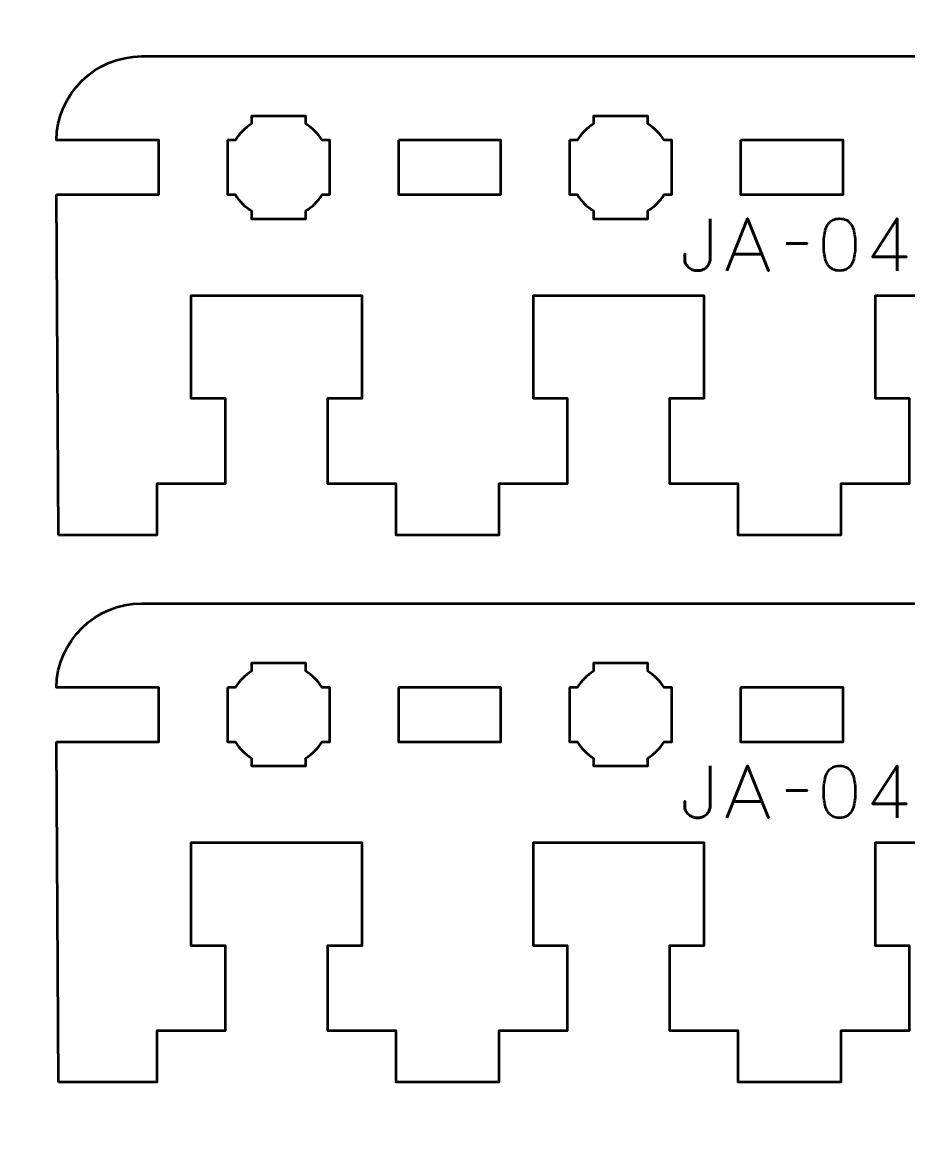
# Model space of a CAD drawing. Header units: centimetres. Extents: x -21 to 0, y -29.7 to 0.
# Drawn here: x -10.5 to -5.31, y -22.87 to -16.4 of the extents above; entities that cross this region are included whole.
import ezdxf

# ---------------------------------------------------------------- set-up
doc = ezdxf.new("R2010")
doc.units = ezdxf.units.CM
doc.header["$MEASUREMENT"] = 0
doc.layers.add('Layer 1', color=7, linetype='Continuous')

msp = doc.modelspace()

# ---------------------------------------------------------------- linework, layer by layer
at = {"layer": 'Layer 1', "color": 1, "lineweight": 53}
msp.add_open_spline([(-21.00003, -29.19995), (-21.00003, -29.19995), (-21.00003, -3.49992), (-21.00003, -3.49992), (-21.00003, -3.49992), (-21.00003, -3.41709), (-20.93286, -3.34992), (-20.85003, -3.34992), (-20.85003, -3.34992), (-20.7672, -3.34992), (-20.70003, -3.28275), (-20.70003, -3.19992), (-20.70003, -3.19992), (-20.70003, -3.11709), (-20.7672, -3.04992), (-20.85003, -3.04992), (-20.85003, -3.04992), (-20.93286, -3.04992), (-21.00003, -2.98275), (-21.00003, -2.89992), (-21.00003, -2.89992), (-21.00003, -2.81709), (-20.93286, -2.74992), (-20.85003, -2.74992), (-20.85003, -2.74992), (-20.7672, -2.74992), (-20.70003, -2.68275), (-20.70003, -2.59992), (-20.70003, -2.59992), (-20.70003, -2.51709), (-20.7672, -2.44992), (-20.85003, -2.44992), (-20.85003, -2.44992), (-20.93286, -2.44992), (-21.00003, -2.38275), (-21.00003, -2.29992), (-21.00003, -2.29992), (-21.00003, -2.21709), (-20.93286, -2.14992), (-20.85003, -2.14992), (-20.85003, -2.14992), (-20.7672, -2.14992), (-20.70003, -2.08275), (-20.70003, -1.99992), (-20.70003, -1.99992), (-20.70003, -1.91709), (-20.7672, -1.84992), (-20.85003, -1.84992), (-20.85003, -1.84992), (-20.93286, -1.84992), (-21.00003, -1.78275), (-21.00003, -1.69992), (-21.00003, -1.69992), (-21.00003, -1.61709), (-20.93286, -1.54992), (-20.85003, -1.54992), (-20.85003, -1.54992), (-20.7672, -1.54992), (-20.70003, -1.48275), (-20.70003, -1.39992), (-20.70003, -1.39992), (-20.70003, -1.31709), (-20.7672, -1.24992), (-20.85003, -1.24992), (-20.85003, -1.24992), (-20.93286, -1.24992), (-21.00003, -1.18275), (-21.00003, -1.09992), (-21.00003, -1.09992), (-21.00003, -1.09992), (-21.00003, -0.49992), (-21.00003, -0.49992), (-21.00003, -0.49992), (-21.00003, -0.22295), (-20.77694, 0.00004), (-20.49994, 0.00004), (-20.49994, 0.00004), (-20.49994, 0.00004), (-0.50008, 0.00004), (-0.50008, 0.00004), (-0.50008, 0.00004), (-0.22294, 0.00004), (0.00002, -0.22295), (0.00002, -0.49992), (0.00002, -0.49992), (0.00002, -0.49992), (0.00002, -29.19995), (0.00002, -29.19995), (0.00002, -29.19995), (0.00002, -29.47695), (-0.22294, -29.70004), (-0.50008, -29.70004), (-0.50008, -29.70004), (-0.50008, -29.70004), (-20.49994, -29.70004), (-20.49994, -29.70004), (-20.49994, -29.70004), (-20.77694, -29.70004), (-21.00003, -29.47695), (-21.00003, -29.19995)], degree=3, knots=[0, 0, 0, 0, 0.04, 0.04, 0.04, 0.04, 0.08, 0.08, 0.08, 0.08, 0.12, 0.12, 0.12, 0.12, 0.16, 0.16, 0.16, 0.16, 0.2, 0.2, 0.2, 0.2, 0.24, 0.24, 0.24, 0.24, 0.28, 0.28, 0.28, 0.28, 0.32, 0.32, 0.32, 0.32, 0.36, 0.36, 0.36, 0.36, 0.4, 0.4, 0.4, 0.4, 0.44, 0.44, 0.44, 0.44, 0.48, 0.48, 0.48, 0.48, 0.52, 0.52, 0.52, 0.52, 0.56, 0.56, 0.56, 0.56, 0.6, 0.6, 0.6, 0.6, 0.64, 0.64, 0.64, 0.64, 0.68, 0.68, 0.68, 0.68, 0.72, 0.72, 0.72, 0.72, 0.76, 0.76, 0.76, 0.76, 0.8, 0.8, 0.8, 0.8, 0.84, 0.84, 0.84, 0.84, 0.88, 0.88, 0.88, 0.88, 0.92, 0.92, 0.92, 0.92, 0.96, 0.96, 0.96, 0.96, 1, 1, 1, 1], dxfattribs=at)
at = {"layer": 'Layer 1', "lineweight": 53}
for points, knots in [([(-10.29808, -17.40875), (-10.29808, -17.40875), (-9.70001, -17.40875), (-9.70001, -17.40875), (-9.70001, -17.40875), (-9.70001, -17.40875), (-9.70001, -17.09125), (-9.70001, -17.09125), (-9.70001, -17.09125), (-9.70001, -17.09125), (-10.2999, -17.09125), (-10.2999, -17.09125), (-10.2999, -17.09125), (-10.29523, -16.8192), (-10.07317, -16.6), (-9.80001, -16.6)], [0, 0, 0, 0, 0.25, 0.25, 0.25, 0.25, 0.5, 0.5, 0.5, 0.5, 0.75, 0.75, 0.75, 0.75, 1, 1, 1, 1]), ([(-9.30001, -17.09125), (-9.30001, -17.09125), (-9.25457, -17.09125), (-9.25457, -17.09125), (-9.25457, -17.09125), (-9.23034, -17.05249), (-9.19751, -17.01967), (-9.15876, -16.99544), (-9.15876, -16.99544), (-9.15876, -16.99544), (-9.15876, -16.95), (-9.15876, -16.95), (-9.15876, -16.95), (-9.15876, -16.95), (-9.00001, -16.95), (-9.00001, -16.95), (-9.00001, -16.95), (-9.00001, -16.95), (-8.84126, -16.95), (-8.84126, -16.95), (-8.84126, -16.95), (-8.84126, -16.95), (-8.84126, -16.99544), (-8.84126, -16.99544), (-8.84126, -16.99544), (-8.80251, -17.01967), (-8.76968, -17.05249), (-8.74545, -17.09125), (-8.74545, -17.09125), (-8.74545, -17.09125), (-8.70001, -17.09125), (-8.70001, -17.09125), (-8.70001, -17.09125), (-8.70001, -17.09125), (-8.70001, -17.25), (-8.70001, -17.25), (-8.70001, -17.25), (-8.70001, -17.25), (-8.70001, -17.40875), (-8.70001, -17.40875), (-8.70001, -17.40875), (-8.70001, -17.40875), (-8.74545, -17.40875), (-8.74545, -17.40875), (-8.74545, -17.40875), (-8.76968, -17.44751), (-8.80251, -17.48033), (-8.84126, -17.50456), (-8.84126, -17.50456), (-8.84126, -17.50456), (-8.84126, -17.55), (-8.84126, -17.55), (-8.84126, -17.55), (-8.84126, -17.55), (-9.00001, -17.55), (-9.00001, -17.55), (-9.00001, -17.55), (-9.00001, -17.55), (-9.15876, -17.55), (-9.15876, -17.55), (-9.15876, -17.55), (-9.15876, -17.55), (-9.15876, -17.50456), (-9.15876, -17.50456), (-9.15876, -17.50456), (-9.19751, -17.48033), (-9.23034, -17.44751), (-9.25457, -17.40875), (-9.25457, -17.40875), (-9.25457, -17.40875), (-9.30001, -17.40875), (-9.30001, -17.40875), (-9.30001, -17.40875), (-9.30001, -17.40875), (-9.30001, -17.25), (-9.30001, -17.25), (-9.30001, -17.25), (-9.30001, -17.25), (-9.30001, -17.09125), (-9.30001, -17.09125)], [0, 0, 0, 0, 0.05, 0.05, 0.05, 0.05, 0.1, 0.1, 0.1, 0.1, 0.15, 0.15, 0.15, 0.15, 0.2, 0.2, 0.2, 0.2, 0.25, 0.25, 0.25, 0.25, 0.3, 0.3, 0.3, 0.3, 0.35, 0.35, 0.35, 0.35, 0.4, 0.4, 0.4, 0.4, 0.45, 0.45, 0.45, 0.45, 0.5, 0.5, 0.5, 0.5, 0.55, 0.55, 0.55, 0.55, 0.6, 0.6, 0.6, 0.6, 0.65, 0.65, 0.65, 0.65, 0.7, 0.7, 0.7, 0.7, 0.75, 0.75, 0.75, 0.75, 0.8, 0.8, 0.8, 0.8, 0.85, 0.85, 0.85, 0.85, 0.9, 0.9, 0.9, 0.9, 0.95, 0.95, 0.95, 0.95, 1, 1, 1, 1]), ([(-7.30001, -17.09125), (-7.30001, -17.09125), (-7.25457, -17.09125), (-7.25457, -17.09125), (-7.25457, -17.09125), (-7.23034, -17.05249), (-7.19751, -17.01967), (-7.15876, -16.99544), (-7.15876, -16.99544), (-7.15876, -16.99544), (-7.15876, -16.95), (-7.15876, -16.95), (-7.15876, -16.95), (-7.15876, -16.95), (-7.00001, -16.95), (-7.00001, -16.95), (-7.00001, -16.95), (-7.00001, -16.95), (-6.84126, -16.95), (-6.84126, -16.95), (-6.84126, -16.95), (-6.84126, -16.95), (-6.84126, -16.99544), (-6.84126, -16.99544), (-6.84126, -16.99544), (-6.80251, -17.01967), (-6.76968, -17.05249), (-6.74545, -17.09125), (-6.74545, -17.09125), (-6.74545, -17.09125), (-6.70001, -17.09125), (-6.70001, -17.09125), (-6.70001, -17.09125), (-6.70001, -17.09125), (-6.70001, -17.25), (-6.70001, -17.25), (-6.70001, -17.25), (-6.70001, -17.25), (-6.70001, -17.40875), (-6.70001, -17.40875), (-6.70001, -17.40875), (-6.70001, -17.40875), (-6.74545, -17.40875), (-6.74545, -17.40875), (-6.74545, -17.40875), (-6.76968, -17.44751), (-6.80251, -17.48033), (-6.84126, -17.50456), (-6.84126, -17.50456), (-6.84126, -17.50456), (-6.84126, -17.55), (-6.84126, -17.55), (-6.84126, -17.55), (-6.84126, -17.55), (-7.00001, -17.55), (-7.00001, -17.55), (-7.00001, -17.55), (-7.00001, -17.55), (-7.15876, -17.55), (-7.15876, -17.55), (-7.15876, -17.55), (-7.15876, -17.55), (-7.15876, -17.50456), (-7.15876, -17.50456), (-7.15876, -17.50456), (-7.19751, -17.48033), (-7.23034, -17.44751), (-7.25457, -17.40875), (-7.25457, -17.40875), (-7.25457, -17.40875), (-7.30001, -17.40875), (-7.30001, -17.40875), (-7.30001, -17.40875), (-7.30001, -17.40875), (-7.30001, -17.25), (-7.30001, -17.25), (-7.30001, -17.25), (-7.30001, -17.25), (-7.30001, -17.09125), (-7.30001, -17.09125)], [0, 0, 0, 0, 0.05, 0.05, 0.05, 0.05, 0.1, 0.1, 0.1, 0.1, 0.15, 0.15, 0.15, 0.15, 0.2, 0.2, 0.2, 0.2, 0.25, 0.25, 0.25, 0.25, 0.3, 0.3, 0.3, 0.3, 0.35, 0.35, 0.35, 0.35, 0.4, 0.4, 0.4, 0.4, 0.45, 0.45, 0.45, 0.45, 0.5, 0.5, 0.5, 0.5, 0.55, 0.55, 0.55, 0.55, 0.6, 0.6, 0.6, 0.6, 0.65, 0.65, 0.65, 0.65, 0.7, 0.7, 0.7, 0.7, 0.75, 0.75, 0.75, 0.75, 0.8, 0.8, 0.8, 0.8, 0.85, 0.85, 0.85, 0.85, 0.9, 0.9, 0.9, 0.9, 0.95, 0.95, 0.95, 0.95, 1, 1, 1, 1]), ([(-8.30001, -17.09125), (-8.30001, -17.09125), (-7.70001, -17.09125), (-7.70001, -17.09125), (-7.70001, -17.09125), (-7.70001, -17.09125), (-7.70001, -17.40875), (-7.70001, -17.40875), (-7.70001, -17.40875), (-7.70001, -17.40875), (-8.30001, -17.40875), (-8.30001, -17.40875), (-8.30001, -17.40875), (-8.30001, -17.40875), (-8.30001, -17.09125), (-8.30001, -17.09125)], [0, 0, 0, 0, 0.25, 0.25, 0.25, 0.25, 0.5, 0.5, 0.5, 0.5, 0.75, 0.75, 0.75, 0.75, 1, 1, 1, 1]), ([(-6.30001, -17.09125), (-6.30001, -17.09125), (-5.70002, -17.09125), (-5.70002, -17.09125), (-5.70002, -17.09125), (-5.70002, -17.09125), (-5.70002, -17.40875), (-5.70002, -17.40875), (-5.70002, -17.40875), (-5.70002, -17.40875), (-6.30001, -17.40875), (-6.30001, -17.40875), (-6.30001, -17.40875), (-6.30001, -17.40875), (-6.30001, -17.09125), (-6.30001, -17.09125)], [0, 0, 0, 0, 0.25, 0.25, 0.25, 0.25, 0.5, 0.5, 0.5, 0.5, 0.75, 0.75, 0.75, 0.75, 1, 1, 1, 1]), ([(-1.70002, -19.4), (-1.70002, -19.4), (-2.31252, -19.4), (-2.31252, -19.4), (-2.31252, -19.4), (-2.31252, -19.4), (-2.31252, -19.1), (-2.31252, -19.1), (-2.31252, -19.1), (-3.23021, -19.10001), (-1.9031, -19.09999), (-2.71252, -19.10001), (-2.71252, -19.10001), (-2.71252, -19.10001), (-2.71252, -18.6), (-2.71252, -18.6), (-2.71252, -18.6), (-2.71252, -18.6), (-2.51252, -18.59999), (-2.51252, -18.59999), (-2.51252, -18.59999), (-2.51252, -18.59999), (-2.51252, -18), (-2.51252, -18), (-2.51252, -18), (-2.89585, -18), (-3.12919, -18), (-3.51252, -18), (-3.51252, -18), (-3.51252, -18), (-3.51252, -18.59999), (-3.51252, -18.59999), (-3.51252, -18.59999), (-3.51252, -18.59999), (-3.31252, -18.6), (-3.31252, -18.6), (-3.31252, -18.6), (-3.31252, -18.6), (-3.31252, -19.1), (-3.31252, -19.1), (-3.31252, -19.1), (-3.31252, -19.1), (-3.71252, -19.1), (-3.71252, -19.1), (-3.71252, -19.1), (-3.71252, -19.1), (-3.71252, -19.4), (-3.71252, -19.4), (-3.71252, -19.4), (-3.71252, -19.4), (-4.31252, -19.4), (-4.31252, -19.4), (-4.31252, -19.4), (-4.31252, -19.4), (-4.31252, -19.1), (-4.31252, -19.1), (-4.31252, -19.1), (-4.31252, -19.1), (-4.71252, -19.1), (-4.71252, -19.1), (-4.71252, -19.1), (-4.71252, -19.1), (-4.71252, -18.6), (-4.71252, -18.6), (-4.71252, -18.6), (-4.71252, -18.6), (-4.51252, -18.59999), (-4.51252, -18.59999), (-4.51252, -18.59999), (-4.51252, -18.59999), (-4.51252, -18), (-4.51252, -18), (-4.51252, -18), (-4.89585, -18), (-5.12919, -18), (-5.51252, -18), (-5.51252, -18), (-5.51252, -18), (-5.51252, -18.59999), (-5.51252, -18.59999), (-5.51252, -18.59999), (-5.51252, -18.59999), (-5.31252, -18.6), (-5.31252, -18.6), (-5.31252, -18.6), (-5.31252, -18.6), (-5.31252, -19.10001), (-5.31252, -19.10001), (-5.31252, -19.10001), (-5.31252, -19.10001), (-5.71252, -19.1), (-5.71252, -19.1), (-5.71252, -19.1), (-5.71252, -19.1), (-5.71252, -19.4), (-5.71252, -19.4), (-5.71252, -19.4), (-5.71252, -19.4), (-6.31251, -19.4), (-6.31251, -19.4), (-6.31251, -19.4), (-6.31251, -19.4), (-6.31251, -19.1), (-6.31251, -19.1), (-6.31251, -19.1), (-6.31251, -19.1), (-6.71251, -19.1), (-6.71251, -19.1), (-6.71251, -19.1), (-6.71251, -19.1), (-6.71251, -18.6), (-6.71251, -18.6), (-6.71251, -18.6), (-6.71251, -18.6), (-6.51251, -18.59999), (-6.51251, -18.59999), (-6.51251, -18.59999), (-6.51251, -18.59999), (-6.51251, -18), (-6.51251, -18), (-6.51251, -18), (-6.89584, -18), (-7.12918, -18), (-7.51251, -18), (-7.51251, -18), (-7.51251, -18), (-7.51251, -18.59999), (-7.51251, -18.59999), (-7.51251, -18.59999), (-7.51251, -18.59999), (-7.31251, -18.6), (-7.31251, -18.6), (-7.31251, -18.6), (-7.31251, -18.6), (-7.31251, -19.10001), (-7.31251, -19.10001), (-7.31251, -19.10001), (-7.31251, -19.10001), (-7.71251, -19.1), (-7.71251, -19.1), (-7.71251, -19.1), (-7.71251, -19.1), (-7.71251, -19.4), (-7.71251, -19.4), (-7.71251, -19.4), (-7.71251, -19.4), (-8.31251, -19.4), (-8.31251, -19.4), (-8.31251, -19.4), (-8.31251, -19.4), (-8.31251, -19.1), (-8.31251, -19.1), (-8.31251, -19.1), (-8.31251, -19.1), (-8.71251, -19.1), (-8.71251, -19.1), (-8.71251, -19.1), (-8.71251, -19.1), (-8.71251, -18.6), (-8.71251, -18.6), (-8.71251, -18.6), (-8.71251, -18.6), (-8.51251, -18.59999), (-8.51251, -18.59999), (-8.51251, -18.59999), (-8.51251, -18.59999), (-8.51251, -18), (-8.51251, -18), (-8.51251, -18), (-8.89584, -18), (-9.12918, -18), (-9.51251, -18), (-9.51251, -18), (-9.51251, -18), (-9.51251, -18.59999), (-9.51251, -18.59999), (-9.51251, -18.59999), (-9.51251, -18.59999), (-9.31251, -18.6), (-9.31251, -18.6), (-9.31251, -18.6), (-9.31251, -18.6), (-9.31251, -19.10001), (-9.31251, -19.10001), (-9.31251, -19.10001), (-9.31251, -19.10001), (-9.71251, -19.1), (-9.71251, -19.1), (-9.71251, -19.1), (-9.71251, -19.1), (-9.71251, -19.4), (-9.71251, -19.4), (-9.71251, -19.4), (-9.71251, -19.4), (-10.28751, -19.4), (-10.28751, -19.4)], [0, 0, 0, 0, 0.0204082, 0.0204082, 0.0204082, 0.0204082, 0.0408163, 0.0408163, 0.0408163, 0.0408163, 0.0612245, 0.0612245, 0.0612245, 0.0612245, 0.0816327, 0.0816327, 0.0816327, 0.0816327, 0.1020408, 0.1020408, 0.1020408, 0.1020408, 0.122449, 0.122449, 0.122449, 0.122449, 0.1428571, 0.1428571, 0.1428571, 0.1428571, 0.1632653, 0.1632653, 0.1632653, 0.1632653, 0.1836735, 0.1836735, 0.1836735, 0.1836735, 0.2040816, 0.2040816, 0.2040816, 0.2040816, 0.2244898, 0.2244898, 0.2244898, 0.2244898, 0.244898, 0.244898, 0.244898, 0.244898, 0.2653061, 0.2653061, 0.2653061, 0.2653061, 0.2857143, 0.2857143, 0.2857143, 0.2857143, 0.3061224, 0.3061224, 0.3061224, 0.3061224, 0.3265306, 0.3265306, 0.3265306, 0.3265306, 0.3469388, 0.3469388, 0.3469388, 0.3469388, 0.3673469, 0.3673469, 0.3673469, 0.3673469, 0.3877551, 0.3877551, 0.3877551, 0.3877551, 0.4081633, 0.4081633, 0.4081633, 0.4081633, 0.4285714, 0.4285714, 0.4285714, 0.4285714, 0.4489796, 0.4489796, 0.4489796, 0.4489796, 0.4693878, 0.4693878, 0.4693878, 0.4693878, 0.4897959, 0.4897959, 0.4897959, 0.4897959, 0.5102041, 0.5102041, 0.5102041, 0.5102041, 0.5306122, 0.5306122, 0.5306122, 0.5306122, 0.5510204, 0.5510204, 0.5510204, 0.5510204, 0.5714286, 0.5714286, 0.5714286, 0.5714286, 0.5918367, 0.5918367, 0.5918367, 0.5918367, 0.6122449, 0.6122449, 0.6122449, 0.6122449, 0.6326531, 0.6326531, 0.6326531, 0.6326531, 0.6530612, 0.6530612, 0.6530612, 0.6530612, 0.6734694, 0.6734694, 0.6734694, 0.6734694, 0.6938776, 0.6938776, 0.6938776, 0.6938776, 0.7142857, 0.7142857, 0.7142857, 0.7142857, 0.7346939, 0.7346939, 0.7346939, 0.7346939, 0.755102, 0.755102, 0.755102, 0.755102, 0.7755102, 0.7755102, 0.7755102, 0.7755102, 0.7959184, 0.7959184, 0.7959184, 0.7959184, 0.8163265, 0.8163265, 0.8163265, 0.8163265, 0.8367347, 0.8367347, 0.8367347, 0.8367347, 0.8571429, 0.8571429, 0.8571429, 0.8571429, 0.877551, 0.877551, 0.877551, 0.877551, 0.8979592, 0.8979592, 0.8979592, 0.8979592, 0.9183673, 0.9183673, 0.9183673, 0.9183673, 0.9387755, 0.9387755, 0.9387755, 0.9387755, 0.9591837, 0.9591837, 0.9591837, 0.9591837, 0.9795918, 0.9795918, 0.9795918, 0.9795918, 1, 1, 1, 1]), ([(-10.29808, -20.60875), (-10.29808, -20.60875), (-9.70001, -20.60875), (-9.70001, -20.60875), (-9.70001, -20.60875), (-9.70001, -20.60875), (-9.70001, -20.29125), (-9.70001, -20.29125), (-9.70001, -20.29125), (-9.70001, -20.29125), (-10.2999, -20.29125), (-10.2999, -20.29125), (-10.2999, -20.29125), (-10.29523, -20.0192), (-10.07317, -19.8), (-9.80001, -19.8)], [0, 0, 0, 0, 0.25, 0.25, 0.25, 0.25, 0.5, 0.5, 0.5, 0.5, 0.75, 0.75, 0.75, 0.75, 1, 1, 1, 1]), ([(-9.30001, -20.29125), (-9.30001, -20.29125), (-9.25457, -20.29125), (-9.25457, -20.29125), (-9.25457, -20.29125), (-9.23034, -20.25249), (-9.19751, -20.21967), (-9.15876, -20.19544), (-9.15876, -20.19544), (-9.15876, -20.19544), (-9.15876, -20.15), (-9.15876, -20.15), (-9.15876, -20.15), (-9.15876, -20.15), (-9.00001, -20.15), (-9.00001, -20.15), (-9.00001, -20.15), (-9.00001, -20.15), (-8.84126, -20.15), (-8.84126, -20.15), (-8.84126, -20.15), (-8.84126, -20.15), (-8.84126, -20.19544), (-8.84126, -20.19544), (-8.84126, -20.19544), (-8.80251, -20.21967), (-8.76968, -20.25249), (-8.74545, -20.29125), (-8.74545, -20.29125), (-8.74545, -20.29125), (-8.70001, -20.29125), (-8.70001, -20.29125), (-8.70001, -20.29125), (-8.70001, -20.29125), (-8.70001, -20.45), (-8.70001, -20.45), (-8.70001, -20.45), (-8.70001, -20.45), (-8.70001, -20.60875), (-8.70001, -20.60875), (-8.70001, -20.60875), (-8.70001, -20.60875), (-8.74545, -20.60875), (-8.74545, -20.60875), (-8.74545, -20.60875), (-8.76968, -20.64751), (-8.80251, -20.68033), (-8.84126, -20.70456), (-8.84126, -20.70456), (-8.84126, -20.70456), (-8.84126, -20.75), (-8.84126, -20.75), (-8.84126, -20.75), (-8.84126, -20.75), (-9.00001, -20.75), (-9.00001, -20.75), (-9.00001, -20.75), (-9.00001, -20.75), (-9.15876, -20.75), (-9.15876, -20.75), (-9.15876, -20.75), (-9.15876, -20.75), (-9.15876, -20.70456), (-9.15876, -20.70456), (-9.15876, -20.70456), (-9.19751, -20.68033), (-9.23034, -20.64751), (-9.25457, -20.60875), (-9.25457, -20.60875), (-9.25457, -20.60875), (-9.30001, -20.60875), (-9.30001, -20.60875), (-9.30001, -20.60875), (-9.30001, -20.60875), (-9.30001, -20.45), (-9.30001, -20.45), (-9.30001, -20.45), (-9.30001, -20.45), (-9.30001, -20.29125), (-9.30001, -20.29125)], [0, 0, 0, 0, 0.05, 0.05, 0.05, 0.05, 0.1, 0.1, 0.1, 0.1, 0.15, 0.15, 0.15, 0.15, 0.2, 0.2, 0.2, 0.2, 0.25, 0.25, 0.25, 0.25, 0.3, 0.3, 0.3, 0.3, 0.35, 0.35, 0.35, 0.35, 0.4, 0.4, 0.4, 0.4, 0.45, 0.45, 0.45, 0.45, 0.5, 0.5, 0.5, 0.5, 0.55, 0.55, 0.55, 0.55, 0.6, 0.6, 0.6, 0.6, 0.65, 0.65, 0.65, 0.65, 0.7, 0.7, 0.7, 0.7, 0.75, 0.75, 0.75, 0.75, 0.8, 0.8, 0.8, 0.8, 0.85, 0.85, 0.85, 0.85, 0.9, 0.9, 0.9, 0.9, 0.95, 0.95, 0.95, 0.95, 1, 1, 1, 1]), ([(-7.30001, -20.29125), (-7.30001, -20.29125), (-7.25457, -20.29125), (-7.25457, -20.29125), (-7.25457, -20.29125), (-7.23034, -20.25249), (-7.19751, -20.21967), (-7.15876, -20.19544), (-7.15876, -20.19544), (-7.15876, -20.19544), (-7.15876, -20.15), (-7.15876, -20.15), (-7.15876, -20.15), (-7.15876, -20.15), (-7.00001, -20.15), (-7.00001, -20.15), (-7.00001, -20.15), (-7.00001, -20.15), (-6.84126, -20.15), (-6.84126, -20.15), (-6.84126, -20.15), (-6.84126, -20.15), (-6.84126, -20.19544), (-6.84126, -20.19544), (-6.84126, -20.19544), (-6.80251, -20.21967), (-6.76968, -20.25249), (-6.74545, -20.29125), (-6.74545, -20.29125), (-6.74545, -20.29125), (-6.70001, -20.29125), (-6.70001, -20.29125), (-6.70001, -20.29125), (-6.70001, -20.29125), (-6.70001, -20.45), (-6.70001, -20.45), (-6.70001, -20.45), (-6.70001, -20.45), (-6.70001, -20.60875), (-6.70001, -20.60875), (-6.70001, -20.60875), (-6.70001, -20.60875), (-6.74545, -20.60875), (-6.74545, -20.60875), (-6.74545, -20.60875), (-6.76968, -20.64751), (-6.80251, -20.68033), (-6.84126, -20.70456), (-6.84126, -20.70456), (-6.84126, -20.70456), (-6.84126, -20.75), (-6.84126, -20.75), (-6.84126, -20.75), (-6.84126, -20.75), (-7.00001, -20.75), (-7.00001, -20.75), (-7.00001, -20.75), (-7.00001, -20.75), (-7.15876, -20.75), (-7.15876, -20.75), (-7.15876, -20.75), (-7.15876, -20.75), (-7.15876, -20.70456), (-7.15876, -20.70456), (-7.15876, -20.70456), (-7.19751, -20.68033), (-7.23034, -20.64751), (-7.25457, -20.60875), (-7.25457, -20.60875), (-7.25457, -20.60875), (-7.30001, -20.60875), (-7.30001, -20.60875), (-7.30001, -20.60875), (-7.30001, -20.60875), (-7.30001, -20.45), (-7.30001, -20.45), (-7.30001, -20.45), (-7.30001, -20.45), (-7.30001, -20.29125), (-7.30001, -20.29125)], [0, 0, 0, 0, 0.05, 0.05, 0.05, 0.05, 0.1, 0.1, 0.1, 0.1, 0.15, 0.15, 0.15, 0.15, 0.2, 0.2, 0.2, 0.2, 0.25, 0.25, 0.25, 0.25, 0.3, 0.3, 0.3, 0.3, 0.35, 0.35, 0.35, 0.35, 0.4, 0.4, 0.4, 0.4, 0.45, 0.45, 0.45, 0.45, 0.5, 0.5, 0.5, 0.5, 0.55, 0.55, 0.55, 0.55, 0.6, 0.6, 0.6, 0.6, 0.65, 0.65, 0.65, 0.65, 0.7, 0.7, 0.7, 0.7, 0.75, 0.75, 0.75, 0.75, 0.8, 0.8, 0.8, 0.8, 0.85, 0.85, 0.85, 0.85, 0.9, 0.9, 0.9, 0.9, 0.95, 0.95, 0.95, 0.95, 1, 1, 1, 1]), ([(-8.30001, -20.29125), (-8.30001, -20.29125), (-7.70001, -20.29125), (-7.70001, -20.29125), (-7.70001, -20.29125), (-7.70001, -20.29125), (-7.70001, -20.60875), (-7.70001, -20.60875), (-7.70001, -20.60875), (-7.70001, -20.60875), (-8.30001, -20.60875), (-8.30001, -20.60875), (-8.30001, -20.60875), (-8.30001, -20.60875), (-8.30001, -20.29125), (-8.30001, -20.29125)], [0, 0, 0, 0, 0.25, 0.25, 0.25, 0.25, 0.5, 0.5, 0.5, 0.5, 0.75, 0.75, 0.75, 0.75, 1, 1, 1, 1]), ([(-6.30001, -20.29125), (-6.30001, -20.29125), (-5.70002, -20.29125), (-5.70002, -20.29125), (-5.70002, -20.29125), (-5.70002, -20.29125), (-5.70002, -20.60875), (-5.70002, -20.60875), (-5.70002, -20.60875), (-5.70002, -20.60875), (-6.30001, -20.60875), (-6.30001, -20.60875), (-6.30001, -20.60875), (-6.30001, -20.60875), (-6.30001, -20.29125), (-6.30001, -20.29125)], [0, 0, 0, 0, 0.25, 0.25, 0.25, 0.25, 0.5, 0.5, 0.5, 0.5, 0.75, 0.75, 0.75, 0.75, 1, 1, 1, 1]), ([(-1.70002, -22.6), (-1.70002, -22.6), (-2.31252, -22.6), (-2.31252, -22.6), (-2.31252, -22.6), (-2.31252, -22.6), (-2.31252, -22.3), (-2.31252, -22.3), (-2.31252, -22.3), (-3.23021, -22.30001), (-1.9031, -22.29999), (-2.71252, -22.30001), (-2.71252, -22.30001), (-2.71252, -22.30001), (-2.71252, -21.8), (-2.71252, -21.8), (-2.71252, -21.8), (-2.71252, -21.8), (-2.51252, -21.79999), (-2.51252, -21.79999), (-2.51252, -21.79999), (-2.51252, -21.79999), (-2.51252, -21.2), (-2.51252, -21.2), (-2.51252, -21.2), (-2.89585, -21.2), (-3.12919, -21.2), (-3.51252, -21.2), (-3.51252, -21.2), (-3.51252, -21.2), (-3.51252, -21.79999), (-3.51252, -21.79999), (-3.51252, -21.79999), (-3.51252, -21.79999), (-3.31252, -21.8), (-3.31252, -21.8), (-3.31252, -21.8), (-3.31252, -21.8), (-3.31252, -22.3), (-3.31252, -22.3), (-3.31252, -22.3), (-3.31252, -22.3), (-3.71252, -22.3), (-3.71252, -22.3), (-3.71252, -22.3), (-3.71252, -22.3), (-3.71252, -22.6), (-3.71252, -22.6), (-3.71252, -22.6), (-3.71252, -22.6), (-4.31252, -22.6), (-4.31252, -22.6), (-4.31252, -22.6), (-4.31252, -22.6), (-4.31252, -22.3), (-4.31252, -22.3), (-4.31252, -22.3), (-4.31252, -22.3), (-4.71252, -22.3), (-4.71252, -22.3), (-4.71252, -22.3), (-4.71252, -22.3), (-4.71252, -21.8), (-4.71252, -21.8), (-4.71252, -21.8), (-4.71252, -21.8), (-4.51252, -21.79999), (-4.51252, -21.79999), (-4.51252, -21.79999), (-4.51252, -21.79999), (-4.51252, -21.2), (-4.51252, -21.2), (-4.51252, -21.2), (-4.89585, -21.2), (-5.12919, -21.2), (-5.51252, -21.2), (-5.51252, -21.2), (-5.51252, -21.2), (-5.51252, -21.79999), (-5.51252, -21.79999), (-5.51252, -21.79999), (-5.51252, -21.79999), (-5.31252, -21.8), (-5.31252, -21.8), (-5.31252, -21.8), (-5.31252, -21.8), (-5.31252, -22.30001), (-5.31252, -22.30001), (-5.31252, -22.30001), (-5.31252, -22.30001), (-5.71252, -22.3), (-5.71252, -22.3), (-5.71252, -22.3), (-5.71252, -22.3), (-5.71252, -22.6), (-5.71252, -22.6), (-5.71252, -22.6), (-5.71252, -22.6), (-6.31251, -22.6), (-6.31251, -22.6), (-6.31251, -22.6), (-6.31251, -22.6), (-6.31251, -22.3), (-6.31251, -22.3), (-6.31251, -22.3), (-6.31251, -22.3), (-6.71251, -22.3), (-6.71251, -22.3), (-6.71251, -22.3), (-6.71251, -22.3), (-6.71251, -21.8), (-6.71251, -21.8), (-6.71251, -21.8), (-6.71251, -21.8), (-6.51251, -21.79999), (-6.51251, -21.79999), (-6.51251, -21.79999), (-6.51251, -21.79999), (-6.51251, -21.2), (-6.51251, -21.2), (-6.51251, -21.2), (-6.89584, -21.2), (-7.12918, -21.2), (-7.51251, -21.2), (-7.51251, -21.2), (-7.51251, -21.2), (-7.51251, -21.79999), (-7.51251, -21.79999), (-7.51251, -21.79999), (-7.51251, -21.79999), (-7.31251, -21.8), (-7.31251, -21.8), (-7.31251, -21.8), (-7.31251, -21.8), (-7.31251, -22.30001), (-7.31251, -22.30001), (-7.31251, -22.30001), (-7.31251, -22.30001), (-7.71251, -22.3), (-7.71251, -22.3), (-7.71251, -22.3), (-7.71251, -22.3), (-7.71251, -22.6), (-7.71251, -22.6), (-7.71251, -22.6), (-7.71251, -22.6), (-8.31251, -22.6), (-8.31251, -22.6), (-8.31251, -22.6), (-8.31251, -22.6), (-8.31251, -22.3), (-8.31251, -22.3), (-8.31251, -22.3), (-8.31251, -22.3), (-8.71251, -22.3), (-8.71251, -22.3), (-8.71251, -22.3), (-8.71251, -22.3), (-8.71251, -21.8), (-8.71251, -21.8), (-8.71251, -21.8), (-8.71251, -21.8), (-8.51251, -21.79999), (-8.51251, -21.79999), (-8.51251, -21.79999), (-8.51251, -21.79999), (-8.51251, -21.2), (-8.51251, -21.2), (-8.51251, -21.2), (-8.89584, -21.2), (-9.12918, -21.2), (-9.51251, -21.2), (-9.51251, -21.2), (-9.51251, -21.2), (-9.51251, -21.79999), (-9.51251, -21.79999), (-9.51251, -21.79999), (-9.51251, -21.79999), (-9.31251, -21.8), (-9.31251, -21.8), (-9.31251, -21.8), (-9.31251, -21.8), (-9.31251, -22.30001), (-9.31251, -22.30001), (-9.31251, -22.30001), (-9.31251, -22.30001), (-9.71251, -22.3), (-9.71251, -22.3), (-9.71251, -22.3), (-9.71251, -22.3), (-9.71251, -22.6), (-9.71251, -22.6), (-9.71251, -22.6), (-9.71251, -22.6), (-10.28751, -22.6), (-10.28751, -22.6)], [0, 0, 0, 0, 0.0204082, 0.0204082, 0.0204082, 0.0204082, 0.0408163, 0.0408163, 0.0408163, 0.0408163, 0.0612245, 0.0612245, 0.0612245, 0.0612245, 0.0816327, 0.0816327, 0.0816327, 0.0816327, 0.1020408, 0.1020408, 0.1020408, 0.1020408, 0.122449, 0.122449, 0.122449, 0.122449, 0.1428571, 0.1428571, 0.1428571, 0.1428571, 0.1632653, 0.1632653, 0.1632653, 0.1632653, 0.1836735, 0.1836735, 0.1836735, 0.1836735, 0.2040816, 0.2040816, 0.2040816, 0.2040816, 0.2244898, 0.2244898, 0.2244898, 0.2244898, 0.244898, 0.244898, 0.244898, 0.244898, 0.2653061, 0.2653061, 0.2653061, 0.2653061, 0.2857143, 0.2857143, 0.2857143, 0.2857143, 0.3061224, 0.3061224, 0.3061224, 0.3061224, 0.3265306, 0.3265306, 0.3265306, 0.3265306, 0.3469388, 0.3469388, 0.3469388, 0.3469388, 0.3673469, 0.3673469, 0.3673469, 0.3673469, 0.3877551, 0.3877551, 0.3877551, 0.3877551, 0.4081633, 0.4081633, 0.4081633, 0.4081633, 0.4285714, 0.4285714, 0.4285714, 0.4285714, 0.4489796, 0.4489796, 0.4489796, 0.4489796, 0.4693878, 0.4693878, 0.4693878, 0.4693878, 0.4897959, 0.4897959, 0.4897959, 0.4897959, 0.5102041, 0.5102041, 0.5102041, 0.5102041, 0.5306122, 0.5306122, 0.5306122, 0.5306122, 0.5510204, 0.5510204, 0.5510204, 0.5510204, 0.5714286, 0.5714286, 0.5714286, 0.5714286, 0.5918367, 0.5918367, 0.5918367, 0.5918367, 0.6122449, 0.6122449, 0.6122449, 0.6122449, 0.6326531, 0.6326531, 0.6326531, 0.6326531, 0.6530612, 0.6530612, 0.6530612, 0.6530612, 0.6734694, 0.6734694, 0.6734694, 0.6734694, 0.6938776, 0.6938776, 0.6938776, 0.6938776, 0.7142857, 0.7142857, 0.7142857, 0.7142857, 0.7346939, 0.7346939, 0.7346939, 0.7346939, 0.755102, 0.755102, 0.755102, 0.755102, 0.7755102, 0.7755102, 0.7755102, 0.7755102, 0.7959184, 0.7959184, 0.7959184, 0.7959184, 0.8163265, 0.8163265, 0.8163265, 0.8163265, 0.8367347, 0.8367347, 0.8367347, 0.8367347, 0.8571429, 0.8571429, 0.8571429, 0.8571429, 0.877551, 0.877551, 0.877551, 0.877551, 0.8979592, 0.8979592, 0.8979592, 0.8979592, 0.9183673, 0.9183673, 0.9183673, 0.9183673, 0.9387755, 0.9387755, 0.9387755, 0.9387755, 0.9591837, 0.9591837, 0.9591837, 0.9591837, 0.9795918, 0.9795918, 0.9795918, 0.9795918, 1, 1, 1, 1])]:
    msp.add_open_spline(points, degree=3, knots=knots, dxfattribs=at)
at = {"layer": 'Layer 1', "color": 114, "lineweight": 53}
for points in [[(-9.80001, -16.6), (-9.80001, -16.6), (-2.20002, -16.6), (-2.20002, -16.6)], [(-10.28751, -19.4), (-10.28751, -19.4), (-10.29808, -17.40875), (-10.29808, -17.40875)], [(-9.80001, -19.8), (-9.80001, -19.8), (-2.20002, -19.8), (-2.20002, -19.8)], [(-10.28751, -22.6), (-10.28751, -22.6), (-10.29808, -20.60875), (-10.29808, -20.60875)]]:
    msp.add_open_spline(points, degree=3, dxfattribs=at)
at = {"layer": 'Layer 1', "color": 5, "lineweight": 53}
for points, knots in [([(-6.4769, -17.55035), (-6.4769, -17.55035), (-6.47732, -17.78742), (-6.47732, -17.78742), (-6.47732, -17.78742), (-6.47732, -17.79511), (-6.47895, -17.80287), (-6.48205, -17.81056), (-6.48205, -17.81056), (-6.48523, -17.81832), (-6.48988, -17.82538), (-6.49602, -17.83187), (-6.49602, -17.83187), (-6.50223, -17.83829), (-6.50978, -17.84351), (-6.51874, -17.84739), (-6.51874, -17.84739), (-6.52777, -17.85134), (-6.53807, -17.85332), (-6.54971, -17.85346), (-6.54971, -17.85346), (-6.56136, -17.85346), (-6.57187, -17.85155), (-6.58118, -17.84781), (-6.58118, -17.84781), (-6.5905, -17.844), (-6.59847, -17.83892), (-6.60503, -17.8325), (-6.60503, -17.8325), (-6.61166, -17.82608), (-6.61667, -17.81903), (-6.6202, -17.81119), (-6.6202, -17.81119), (-6.62373, -17.80336), (-6.62549, -17.79546), (-6.62549, -17.78742), (-6.62549, -17.78742), (-6.62549, -17.78742), (-6.62549, -17.75609), (-6.62549, -17.75609), (-6.62549, -17.75609), (-6.62549, -17.75609), (-6.62549, -17.78742), (-6.62549, -17.78742), (-6.62549, -17.78742), (-6.62549, -17.79546), (-6.62373, -17.80336), (-6.6202, -17.81119), (-6.6202, -17.81119), (-6.61667, -17.81903), (-6.61166, -17.82608), (-6.60503, -17.8325), (-6.60503, -17.8325), (-6.59847, -17.83892), (-6.5905, -17.844), (-6.58118, -17.84781), (-6.58118, -17.84781), (-6.57187, -17.85155), (-6.56136, -17.85346), (-6.54971, -17.85346), (-6.54971, -17.85346), (-6.53807, -17.85332), (-6.52777, -17.85134), (-6.51874, -17.84739), (-6.51874, -17.84739), (-6.50978, -17.84351), (-6.50223, -17.83829), (-6.49602, -17.83187), (-6.49602, -17.83187), (-6.48988, -17.82538), (-6.48523, -17.81832), (-6.48205, -17.81056), (-6.48205, -17.81056), (-6.47895, -17.80287), (-6.47732, -17.79511), (-6.47732, -17.78742), (-6.47732, -17.78742), (-6.47732, -17.78742), (-6.4769, -17.55035), (-6.4769, -17.55035)], [0, 0, 0, 0, 0.05, 0.05, 0.05, 0.05, 0.1, 0.1, 0.1, 0.1, 0.15, 0.15, 0.15, 0.15, 0.2, 0.2, 0.2, 0.2, 0.25, 0.25, 0.25, 0.25, 0.3, 0.3, 0.3, 0.3, 0.35, 0.35, 0.35, 0.35, 0.4, 0.4, 0.4, 0.4, 0.45, 0.45, 0.45, 0.45, 0.5, 0.5, 0.5, 0.5, 0.55, 0.55, 0.55, 0.55, 0.6, 0.6, 0.6, 0.6, 0.65, 0.65, 0.65, 0.65, 0.7, 0.7, 0.7, 0.7, 0.75, 0.75, 0.75, 0.75, 0.8, 0.8, 0.8, 0.8, 0.85, 0.85, 0.85, 0.85, 0.9, 0.9, 0.9, 0.9, 0.95, 0.95, 0.95, 0.95, 1, 1, 1, 1]), ([(-6.37869, -17.85388), (-6.37869, -17.85388), (-6.25762, -17.54866), (-6.25762, -17.54866), (-6.25762, -17.54866), (-6.25762, -17.54866), (-6.13612, -17.85388), (-6.13612, -17.85388), (-6.13612, -17.85388), (-6.13612, -17.85388), (-6.25762, -17.54866), (-6.25762, -17.54866), (-6.25762, -17.54866), (-6.25762, -17.54866), (-6.37869, -17.85388), (-6.37869, -17.85388)], [0, 0, 0, 0, 0.25, 0.25, 0.25, 0.25, 0.5, 0.5, 0.5, 0.5, 0.75, 0.75, 0.75, 0.75, 1, 1, 1, 1]), ([(-5.72041, -17.85388), (-5.7056, -17.85381), (-5.69283, -17.8512), (-5.68217, -17.84612), (-5.68217, -17.84612), (-5.67159, -17.84104), (-5.66277, -17.83377), (-5.65572, -17.82453), (-5.65572, -17.82453), (-5.64873, -17.81522), (-5.64323, -17.80421), (-5.63914, -17.79151), (-5.63914, -17.79151), (-5.63511, -17.77881), (-5.63222, -17.76491), (-5.6306, -17.74967), (-5.6306, -17.74967), (-5.6289, -17.73443), (-5.62806, -17.71841), (-5.62813, -17.70148), (-5.62813, -17.70148), (-5.62806, -17.68462), (-5.6289, -17.6686), (-5.6306, -17.65343), (-5.6306, -17.65343), (-5.63222, -17.63826), (-5.63511, -17.62429), (-5.63914, -17.61159), (-5.63914, -17.61159), (-5.64323, -17.59896), (-5.64873, -17.58796), (-5.65572, -17.57857), (-5.65572, -17.57857), (-5.66277, -17.56926), (-5.67159, -17.56199), (-5.68217, -17.55691), (-5.68217, -17.55691), (-5.69283, -17.55176), (-5.7056, -17.54915), (-5.72041, -17.54908), (-5.72041, -17.54908), (-5.73523, -17.54915), (-5.748, -17.55176), (-5.75866, -17.55691), (-5.75866, -17.55691), (-5.76924, -17.56199), (-5.77806, -17.56926), (-5.78511, -17.57857), (-5.78511, -17.57857), (-5.7921, -17.58796), (-5.7976, -17.59896), (-5.80169, -17.61159), (-5.80169, -17.61159), (-5.80572, -17.62429), (-5.80861, -17.63826), (-5.81023, -17.65343), (-5.81023, -17.65343), (-5.81192, -17.6686), (-5.81277, -17.68462), (-5.8127, -17.70148), (-5.8127, -17.70148), (-5.81277, -17.71841), (-5.81192, -17.73443), (-5.81023, -17.74967), (-5.81023, -17.74967), (-5.80861, -17.76491), (-5.80572, -17.77881), (-5.80169, -17.79151), (-5.80169, -17.79151), (-5.7976, -17.80421), (-5.7921, -17.81522), (-5.78511, -17.82453), (-5.78511, -17.82453), (-5.77806, -17.83377), (-5.76924, -17.84104), (-5.75866, -17.84612), (-5.75866, -17.84612), (-5.748, -17.8512), (-5.73523, -17.85381), (-5.72041, -17.85388)], [0, 0, 0, 0, 0.05, 0.05, 0.05, 0.05, 0.1, 0.1, 0.1, 0.1, 0.15, 0.15, 0.15, 0.15, 0.2, 0.2, 0.2, 0.2, 0.25, 0.25, 0.25, 0.25, 0.3, 0.3, 0.3, 0.3, 0.35, 0.35, 0.35, 0.35, 0.4, 0.4, 0.4, 0.4, 0.45, 0.45, 0.45, 0.45, 0.5, 0.5, 0.5, 0.5, 0.55, 0.55, 0.55, 0.55, 0.6, 0.6, 0.6, 0.6, 0.65, 0.65, 0.65, 0.65, 0.7, 0.7, 0.7, 0.7, 0.75, 0.75, 0.75, 0.75, 0.8, 0.8, 0.8, 0.8, 0.85, 0.85, 0.85, 0.85, 0.9, 0.9, 0.9, 0.9, 0.95, 0.95, 0.95, 0.95, 1, 1, 1, 1]), ([(-5.72041, -17.85388), (-5.7056, -17.85381), (-5.69283, -17.8512), (-5.68217, -17.84612), (-5.68217, -17.84612), (-5.67159, -17.84104), (-5.66277, -17.83377), (-5.65572, -17.82453), (-5.65572, -17.82453), (-5.64873, -17.81522), (-5.64323, -17.80421), (-5.63914, -17.79151), (-5.63914, -17.79151), (-5.63511, -17.77881), (-5.63222, -17.76491), (-5.6306, -17.74967), (-5.6306, -17.74967), (-5.6289, -17.73443), (-5.62806, -17.71841), (-5.62813, -17.70148), (-5.62813, -17.70148), (-5.62806, -17.68462), (-5.6289, -17.6686), (-5.6306, -17.65343), (-5.6306, -17.65343), (-5.63222, -17.63826), (-5.63511, -17.62429), (-5.63914, -17.61159), (-5.63914, -17.61159), (-5.64323, -17.59896), (-5.64873, -17.58796), (-5.65572, -17.57857), (-5.65572, -17.57857), (-5.66277, -17.56926), (-5.67159, -17.56199), (-5.68217, -17.55691), (-5.68217, -17.55691), (-5.69283, -17.55176), (-5.7056, -17.54915), (-5.72041, -17.54908), (-5.72041, -17.54908), (-5.73523, -17.54915), (-5.748, -17.55176), (-5.75866, -17.55691), (-5.75866, -17.55691), (-5.76924, -17.56199), (-5.77806, -17.56926), (-5.78511, -17.57857), (-5.78511, -17.57857), (-5.7921, -17.58796), (-5.7976, -17.59896), (-5.80169, -17.61159), (-5.80169, -17.61159), (-5.80572, -17.62429), (-5.80861, -17.63826), (-5.81023, -17.65343), (-5.81023, -17.65343), (-5.81192, -17.6686), (-5.81277, -17.68462), (-5.8127, -17.70148), (-5.8127, -17.70148), (-5.81277, -17.71841), (-5.81192, -17.73443), (-5.81023, -17.74967), (-5.81023, -17.74967), (-5.80861, -17.76491), (-5.80572, -17.77881), (-5.80169, -17.79151), (-5.80169, -17.79151), (-5.7976, -17.80421), (-5.7921, -17.81522), (-5.78511, -17.82453), (-5.78511, -17.82453), (-5.77806, -17.83377), (-5.76924, -17.84104), (-5.75866, -17.84612), (-5.75866, -17.84612), (-5.748, -17.8512), (-5.73523, -17.85381), (-5.72041, -17.85388)], [0, 0, 0, 0, 0.05, 0.05, 0.05, 0.05, 0.1, 0.1, 0.1, 0.1, 0.15, 0.15, 0.15, 0.15, 0.2, 0.2, 0.2, 0.2, 0.25, 0.25, 0.25, 0.25, 0.3, 0.3, 0.3, 0.3, 0.35, 0.35, 0.35, 0.35, 0.4, 0.4, 0.4, 0.4, 0.45, 0.45, 0.45, 0.45, 0.5, 0.5, 0.5, 0.5, 0.55, 0.55, 0.55, 0.55, 0.6, 0.6, 0.6, 0.6, 0.65, 0.65, 0.65, 0.65, 0.7, 0.7, 0.7, 0.7, 0.75, 0.75, 0.75, 0.75, 0.8, 0.8, 0.8, 0.8, 0.85, 0.85, 0.85, 0.85, 0.9, 0.9, 0.9, 0.9, 0.95, 0.95, 0.95, 0.95, 1, 1, 1, 1]), ([(-5.38387, -17.85388), (-5.38387, -17.85388), (-5.38387, -17.54866), (-5.38387, -17.54866), (-5.38387, -17.54866), (-5.38387, -17.54866), (-5.5278, -17.7726), (-5.5278, -17.7726), (-5.5278, -17.7726), (-5.5278, -17.7726), (-5.32968, -17.7726), (-5.32968, -17.7726), (-5.32968, -17.7726), (-5.32968, -17.7726), (-5.5278, -17.7726), (-5.5278, -17.7726), (-5.5278, -17.7726), (-5.5278, -17.7726), (-5.38387, -17.54866), (-5.38387, -17.54866), (-5.38387, -17.54866), (-5.38387, -17.54866), (-5.38387, -17.85388), (-5.38387, -17.85388)], [0, 0, 0, 0, 0.1666667, 0.1666667, 0.1666667, 0.1666667, 0.3333333, 0.3333333, 0.3333333, 0.3333333, 0.5, 0.5, 0.5, 0.5, 0.6666667, 0.6666667, 0.6666667, 0.6666667, 0.8333333, 0.8333333, 0.8333333, 0.8333333, 1, 1, 1, 1]), ([(-6.03283, -17.69428), (-6.03283, -17.69428), (-5.90964, -17.69428), (-5.90964, -17.69428), (-5.90964, -17.69428), (-5.90964, -17.69428), (-6.03283, -17.69428), (-6.03283, -17.69428)], [0, 0, 0, 0, 0.5, 0.5, 0.5, 0.5, 1, 1, 1, 1]), ([(-6.34059, -17.75778), (-6.34059, -17.75778), (-6.17465, -17.75778), (-6.17465, -17.75778), (-6.17465, -17.75778), (-6.17465, -17.75778), (-6.34059, -17.75778), (-6.34059, -17.75778)], [0, 0, 0, 0, 0.5, 0.5, 0.5, 0.5, 1, 1, 1, 1]), ([(-6.4769, -20.75035), (-6.4769, -20.75035), (-6.47732, -20.98742), (-6.47732, -20.98742), (-6.47732, -20.98742), (-6.47732, -20.99511), (-6.47895, -21.00287), (-6.48205, -21.01056), (-6.48205, -21.01056), (-6.48523, -21.01832), (-6.48988, -21.02538), (-6.49602, -21.03187), (-6.49602, -21.03187), (-6.50223, -21.03829), (-6.50978, -21.04351), (-6.51874, -21.04739), (-6.51874, -21.04739), (-6.52777, -21.05134), (-6.53807, -21.05332), (-6.54971, -21.05346), (-6.54971, -21.05346), (-6.56136, -21.05346), (-6.57187, -21.05155), (-6.58118, -21.04781), (-6.58118, -21.04781), (-6.5905, -21.044), (-6.59847, -21.03892), (-6.60503, -21.0325), (-6.60503, -21.0325), (-6.61166, -21.02608), (-6.61667, -21.01903), (-6.6202, -21.01119), (-6.6202, -21.01119), (-6.62373, -21.00336), (-6.62549, -20.99546), (-6.62549, -20.98742), (-6.62549, -20.98742), (-6.62549, -20.98742), (-6.62549, -20.95609), (-6.62549, -20.95609), (-6.62549, -20.95609), (-6.62549, -20.95609), (-6.62549, -20.98742), (-6.62549, -20.98742), (-6.62549, -20.98742), (-6.62549, -20.99546), (-6.62373, -21.00336), (-6.6202, -21.01119), (-6.6202, -21.01119), (-6.61667, -21.01903), (-6.61166, -21.02608), (-6.60503, -21.0325), (-6.60503, -21.0325), (-6.59847, -21.03892), (-6.5905, -21.044), (-6.58118, -21.04781), (-6.58118, -21.04781), (-6.57187, -21.05155), (-6.56136, -21.05346), (-6.54971, -21.05346), (-6.54971, -21.05346), (-6.53807, -21.05332), (-6.52777, -21.05134), (-6.51874, -21.04739), (-6.51874, -21.04739), (-6.50978, -21.04351), (-6.50223, -21.03829), (-6.49602, -21.03187), (-6.49602, -21.03187), (-6.48988, -21.02538), (-6.48523, -21.01832), (-6.48205, -21.01056), (-6.48205, -21.01056), (-6.47895, -21.00287), (-6.47732, -20.99511), (-6.47732, -20.98742), (-6.47732, -20.98742), (-6.47732, -20.98742), (-6.4769, -20.75035), (-6.4769, -20.75035)], [0, 0, 0, 0, 0.05, 0.05, 0.05, 0.05, 0.1, 0.1, 0.1, 0.1, 0.15, 0.15, 0.15, 0.15, 0.2, 0.2, 0.2, 0.2, 0.25, 0.25, 0.25, 0.25, 0.3, 0.3, 0.3, 0.3, 0.35, 0.35, 0.35, 0.35, 0.4, 0.4, 0.4, 0.4, 0.45, 0.45, 0.45, 0.45, 0.5, 0.5, 0.5, 0.5, 0.55, 0.55, 0.55, 0.55, 0.6, 0.6, 0.6, 0.6, 0.65, 0.65, 0.65, 0.65, 0.7, 0.7, 0.7, 0.7, 0.75, 0.75, 0.75, 0.75, 0.8, 0.8, 0.8, 0.8, 0.85, 0.85, 0.85, 0.85, 0.9, 0.9, 0.9, 0.9, 0.95, 0.95, 0.95, 0.95, 1, 1, 1, 1]), ([(-6.37869, -21.05388), (-6.37869, -21.05388), (-6.25762, -20.74866), (-6.25762, -20.74866), (-6.25762, -20.74866), (-6.25762, -20.74866), (-6.13612, -21.05388), (-6.13612, -21.05388), (-6.13612, -21.05388), (-6.13612, -21.05388), (-6.25762, -20.74866), (-6.25762, -20.74866), (-6.25762, -20.74866), (-6.25762, -20.74866), (-6.37869, -21.05388), (-6.37869, -21.05388)], [0, 0, 0, 0, 0.25, 0.25, 0.25, 0.25, 0.5, 0.5, 0.5, 0.5, 0.75, 0.75, 0.75, 0.75, 1, 1, 1, 1]), ([(-5.72041, -21.05388), (-5.7056, -21.05381), (-5.69283, -21.0512), (-5.68217, -21.04612), (-5.68217, -21.04612), (-5.67159, -21.04104), (-5.66277, -21.03377), (-5.65572, -21.02453), (-5.65572, -21.02453), (-5.64873, -21.01522), (-5.64323, -21.00421), (-5.63914, -20.99151), (-5.63914, -20.99151), (-5.63511, -20.97881), (-5.63222, -20.96491), (-5.6306, -20.94967), (-5.6306, -20.94967), (-5.6289, -20.93443), (-5.62806, -20.91841), (-5.62813, -20.90148), (-5.62813, -20.90148), (-5.62806, -20.88462), (-5.6289, -20.8686), (-5.6306, -20.85343), (-5.6306, -20.85343), (-5.63222, -20.83826), (-5.63511, -20.82429), (-5.63914, -20.81159), (-5.63914, -20.81159), (-5.64323, -20.79896), (-5.64873, -20.78796), (-5.65572, -20.77857), (-5.65572, -20.77857), (-5.66277, -20.76926), (-5.67159, -20.76199), (-5.68217, -20.75691), (-5.68217, -20.75691), (-5.69283, -20.75176), (-5.7056, -20.74915), (-5.72041, -20.74908), (-5.72041, -20.74908), (-5.73523, -20.74915), (-5.748, -20.75176), (-5.75866, -20.75691), (-5.75866, -20.75691), (-5.76924, -20.76199), (-5.77806, -20.76926), (-5.78511, -20.77857), (-5.78511, -20.77857), (-5.7921, -20.78796), (-5.7976, -20.79896), (-5.80169, -20.81159), (-5.80169, -20.81159), (-5.80572, -20.82429), (-5.80861, -20.83826), (-5.81023, -20.85343), (-5.81023, -20.85343), (-5.81192, -20.8686), (-5.81277, -20.88462), (-5.8127, -20.90148), (-5.8127, -20.90148), (-5.81277, -20.91841), (-5.81192, -20.93443), (-5.81023, -20.94967), (-5.81023, -20.94967), (-5.80861, -20.96491), (-5.80572, -20.97881), (-5.80169, -20.99151), (-5.80169, -20.99151), (-5.7976, -21.00421), (-5.7921, -21.01522), (-5.78511, -21.02453), (-5.78511, -21.02453), (-5.77806, -21.03377), (-5.76924, -21.04104), (-5.75866, -21.04612), (-5.75866, -21.04612), (-5.748, -21.0512), (-5.73523, -21.05381), (-5.72041, -21.05388)], [0, 0, 0, 0, 0.05, 0.05, 0.05, 0.05, 0.1, 0.1, 0.1, 0.1, 0.15, 0.15, 0.15, 0.15, 0.2, 0.2, 0.2, 0.2, 0.25, 0.25, 0.25, 0.25, 0.3, 0.3, 0.3, 0.3, 0.35, 0.35, 0.35, 0.35, 0.4, 0.4, 0.4, 0.4, 0.45, 0.45, 0.45, 0.45, 0.5, 0.5, 0.5, 0.5, 0.55, 0.55, 0.55, 0.55, 0.6, 0.6, 0.6, 0.6, 0.65, 0.65, 0.65, 0.65, 0.7, 0.7, 0.7, 0.7, 0.75, 0.75, 0.75, 0.75, 0.8, 0.8, 0.8, 0.8, 0.85, 0.85, 0.85, 0.85, 0.9, 0.9, 0.9, 0.9, 0.95, 0.95, 0.95, 0.95, 1, 1, 1, 1]), ([(-5.72041, -21.05388), (-5.7056, -21.05381), (-5.69283, -21.0512), (-5.68217, -21.04612), (-5.68217, -21.04612), (-5.67159, -21.04104), (-5.66277, -21.03377), (-5.65572, -21.02453), (-5.65572, -21.02453), (-5.64873, -21.01522), (-5.64323, -21.00421), (-5.63914, -20.99151), (-5.63914, -20.99151), (-5.63511, -20.97881), (-5.63222, -20.96491), (-5.6306, -20.94967), (-5.6306, -20.94967), (-5.6289, -20.93443), (-5.62806, -20.91841), (-5.62813, -20.90148), (-5.62813, -20.90148), (-5.62806, -20.88462), (-5.6289, -20.8686), (-5.6306, -20.85343), (-5.6306, -20.85343), (-5.63222, -20.83826), (-5.63511, -20.82429), (-5.63914, -20.81159), (-5.63914, -20.81159), (-5.64323, -20.79896), (-5.64873, -20.78796), (-5.65572, -20.77857), (-5.65572, -20.77857), (-5.66277, -20.76926), (-5.67159, -20.76199), (-5.68217, -20.75691), (-5.68217, -20.75691), (-5.69283, -20.75176), (-5.7056, -20.74915), (-5.72041, -20.74908), (-5.72041, -20.74908), (-5.73523, -20.74915), (-5.748, -20.75176), (-5.75866, -20.75691), (-5.75866, -20.75691), (-5.76924, -20.76199), (-5.77806, -20.76926), (-5.78511, -20.77857), (-5.78511, -20.77857), (-5.7921, -20.78796), (-5.7976, -20.79896), (-5.80169, -20.81159), (-5.80169, -20.81159), (-5.80572, -20.82429), (-5.80861, -20.83826), (-5.81023, -20.85343), (-5.81023, -20.85343), (-5.81192, -20.8686), (-5.81277, -20.88462), (-5.8127, -20.90148), (-5.8127, -20.90148), (-5.81277, -20.91841), (-5.81192, -20.93443), (-5.81023, -20.94967), (-5.81023, -20.94967), (-5.80861, -20.96491), (-5.80572, -20.97881), (-5.80169, -20.99151), (-5.80169, -20.99151), (-5.7976, -21.00421), (-5.7921, -21.01522), (-5.78511, -21.02453), (-5.78511, -21.02453), (-5.77806, -21.03377), (-5.76924, -21.04104), (-5.75866, -21.04612), (-5.75866, -21.04612), (-5.748, -21.0512), (-5.73523, -21.05381), (-5.72041, -21.05388)], [0, 0, 0, 0, 0.05, 0.05, 0.05, 0.05, 0.1, 0.1, 0.1, 0.1, 0.15, 0.15, 0.15, 0.15, 0.2, 0.2, 0.2, 0.2, 0.25, 0.25, 0.25, 0.25, 0.3, 0.3, 0.3, 0.3, 0.35, 0.35, 0.35, 0.35, 0.4, 0.4, 0.4, 0.4, 0.45, 0.45, 0.45, 0.45, 0.5, 0.5, 0.5, 0.5, 0.55, 0.55, 0.55, 0.55, 0.6, 0.6, 0.6, 0.6, 0.65, 0.65, 0.65, 0.65, 0.7, 0.7, 0.7, 0.7, 0.75, 0.75, 0.75, 0.75, 0.8, 0.8, 0.8, 0.8, 0.85, 0.85, 0.85, 0.85, 0.9, 0.9, 0.9, 0.9, 0.95, 0.95, 0.95, 0.95, 1, 1, 1, 1]), ([(-5.38387, -21.05388), (-5.38387, -21.05388), (-5.38387, -20.74866), (-5.38387, -20.74866), (-5.38387, -20.74866), (-5.38387, -20.74866), (-5.5278, -20.9726), (-5.5278, -20.9726), (-5.5278, -20.9726), (-5.5278, -20.9726), (-5.32968, -20.9726), (-5.32968, -20.9726), (-5.32968, -20.9726), (-5.32968, -20.9726), (-5.5278, -20.9726), (-5.5278, -20.9726), (-5.5278, -20.9726), (-5.5278, -20.9726), (-5.38387, -20.74866), (-5.38387, -20.74866), (-5.38387, -20.74866), (-5.38387, -20.74866), (-5.38387, -21.05388), (-5.38387, -21.05388)], [0, 0, 0, 0, 0.1666667, 0.1666667, 0.1666667, 0.1666667, 0.3333333, 0.3333333, 0.3333333, 0.3333333, 0.5, 0.5, 0.5, 0.5, 0.6666667, 0.6666667, 0.6666667, 0.6666667, 0.8333333, 0.8333333, 0.8333333, 0.8333333, 1, 1, 1, 1]), ([(-6.03283, -20.89428), (-6.03283, -20.89428), (-5.90964, -20.89428), (-5.90964, -20.89428), (-5.90964, -20.89428), (-5.90964, -20.89428), (-6.03283, -20.89428), (-6.03283, -20.89428)], [0, 0, 0, 0, 0.5, 0.5, 0.5, 0.5, 1, 1, 1, 1]), ([(-6.34059, -20.95778), (-6.34059, -20.95778), (-6.17465, -20.95778), (-6.17465, -20.95778), (-6.17465, -20.95778), (-6.17465, -20.95778), (-6.34059, -20.95778), (-6.34059, -20.95778)], [0, 0, 0, 0, 0.5, 0.5, 0.5, 0.5, 1, 1, 1, 1])]:
    msp.add_open_spline(points, degree=3, knots=knots, dxfattribs=at)

doc.saveas('drawing.dxf')
